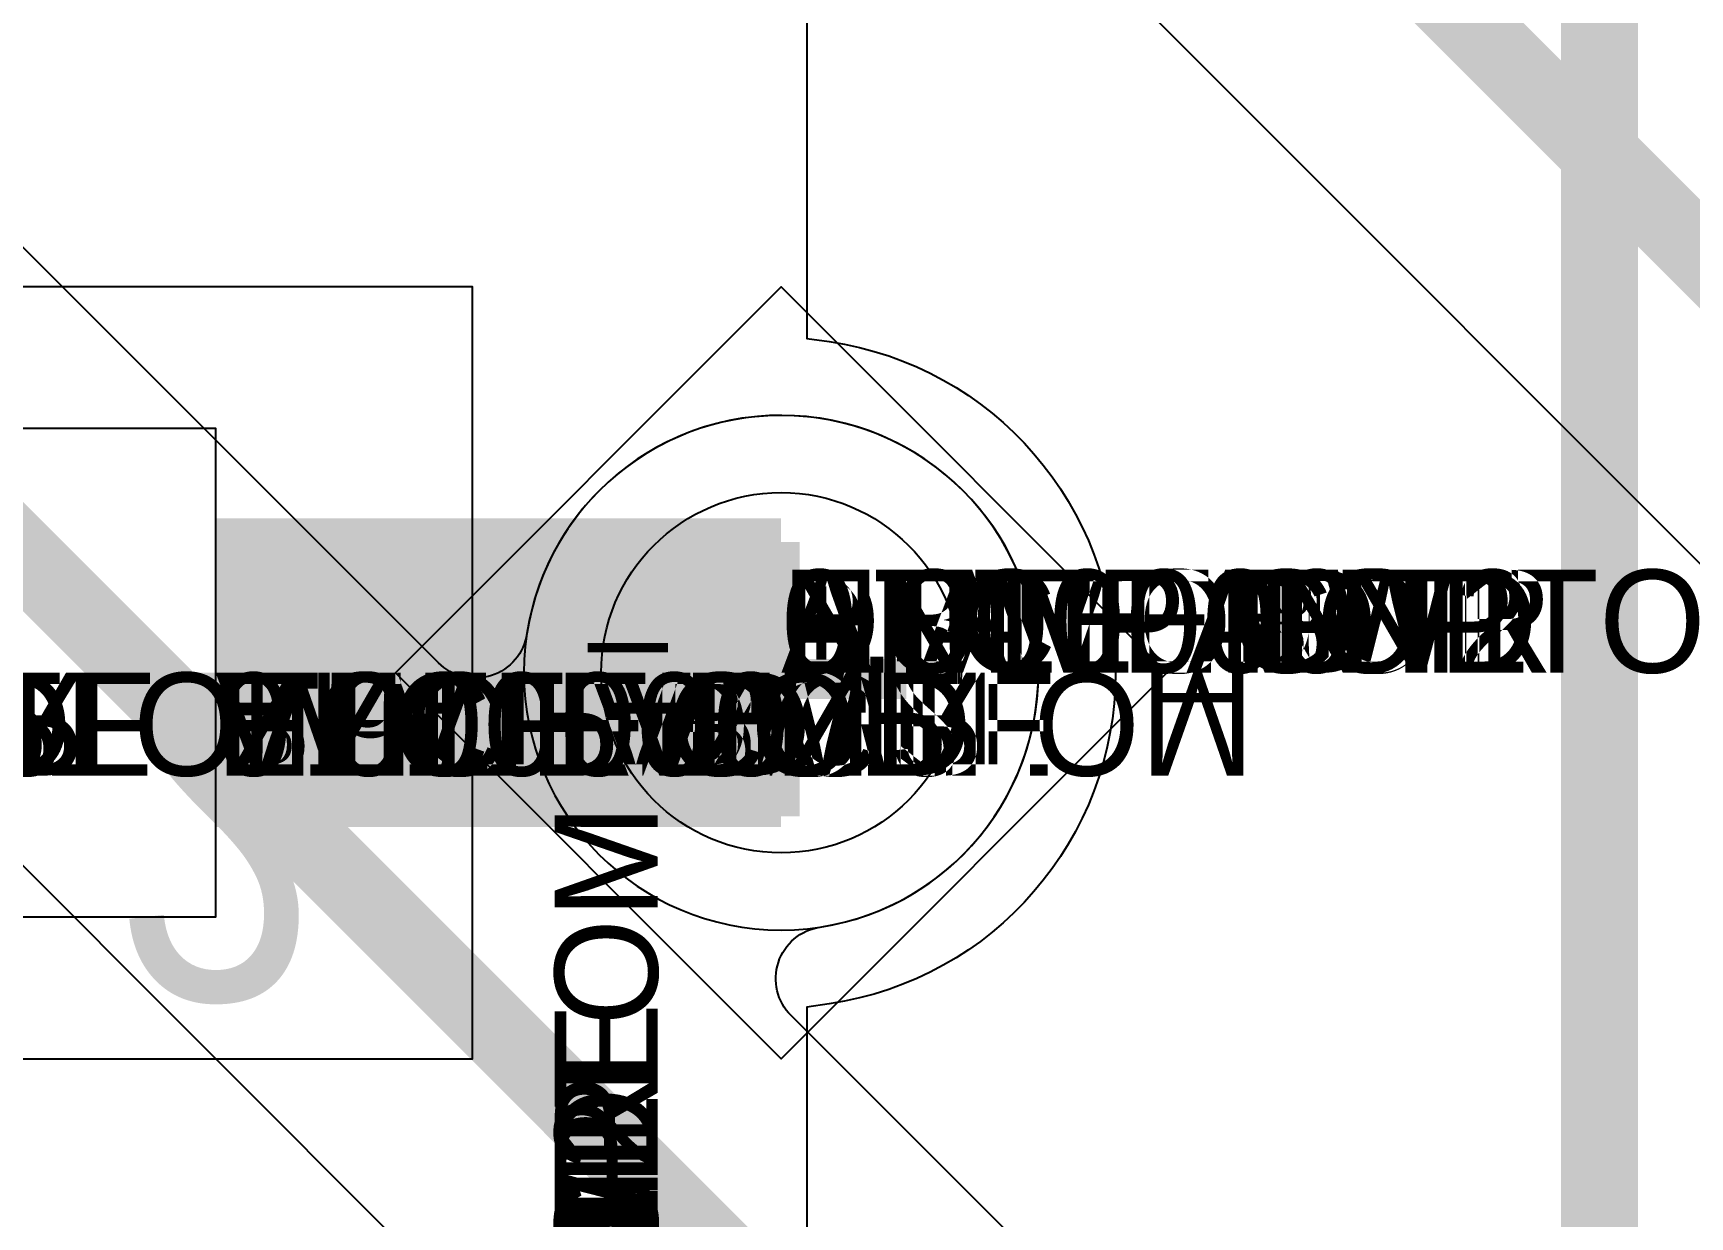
# Model space of a CAD drawing. Extents: x 0 to 323, y 0 to 320.
# Drawn here: x 90.796 to 94.017, y 12.593 to 14.893 of the extents above; entities that cross this region are included whole.
import ezdxf
from ezdxf.enums import TextEntityAlignment as Align

# ---------------------------------------------------------------- set-up
doc = ezdxf.new("R2010")
doc.units = 0
doc.header["$MEASUREMENT"] = 0
doc.layers.get('0').update_dxf_attribs({"linetype": 'CONTINUOUS'})
for name, color, linetype in [('CDN_FIGURES', 7, 'CONTINUOUS'), ('ETCH_BOTTOM', 7, 'CONTINUOUS'), ('ETCH_GND', 3, 'CONTINUOUS'), ('ETCH_INT1', 4, 'CONTINUOUS'), ('ETCH_INT2', 5, 'CONTINUOUS'), ('ETCH_PWR', 6, 'CONTINUOUS'), ('ETCH_TOP', 2, 'CONTINUOUS'), ('MANUFACTURING_NCLEGEND-1-6', 8, 'CONTINUOUS'), ('PACKAGE_GEOMETRY_ASSEMBLY_TOP', 11, 'CONTINUOUS'), ('PACKAGE_GEOMETRY_PIN_NUMBER', 9, 'CONTINUOUS')]:
    doc.layers.add(name, color=color, linetype=linetype)

# ---------------------------------------------------------------- blocks, each defined once
blk = doc.blocks.new('PAD_INFO')
for tag in ['SHAPE_TYPE', 'PAD_HEIGHT', 'PAD_LAYER', 'PAD_TYPE', 'PAD_WIDTH']:
    blk.add_attdef(tag, (0, 0), '', height=0.2)
at = {"flags": 2}
blk.add_attdef('CDN_TYPE', (0, 0), '', height=0.2, dxfattribs=at)
blk = doc.blocks.new('DRILL_INFO')
at = {"flags": 2}
blk.add_attdef('CDN_TYPE', (0, 0), '', height=0.2, dxfattribs=at)
for tag in ['FSHAPE', 'FCHAR', 'DRILL_HEIGHT', 'DIAMETER', 'PLATED', 'DRILL_WIDTH']:
    blk.add_attdef(tag, (0, 0), '', height=0.2)
blk = doc.blocks.new('VIA0700X0300')
at = {"layer": 'ETCH_BOTTOM'}
blk.add_circle((0, 0), 0.35, dxfattribs=at)
at = {"layer": 'ETCH_GND'}
blk.add_circle((0, 0), 0.35, dxfattribs=at)
at = {"layer": 'ETCH_INT1'}
blk.add_circle((0, 0), 0.35, dxfattribs=at)
at = {"layer": 'ETCH_INT2'}
blk.add_circle((0, 0), 0.35, dxfattribs=at)
at = {"layer": 'ETCH_PWR'}
blk.add_circle((0, 0), 0.35, dxfattribs=at)
at = {"layer": 'ETCH_TOP'}
blk.add_circle((0, 0), 0.35, dxfattribs=at)
ref = blk.add_blockref('PAD_INFO', (0, 0))
ref.add_attrib('PAD_LAYER', 'ETCH_TOP', (0, 0), dxfattribs={"height": 0.2})
ref.add_attrib('SHAPE_TYPE', 'NULL', (0, 0), dxfattribs={"height": 0.2})
ref.add_attrib('PAD_TYPE', 'ANTIPAD', (0, 0), dxfattribs={"height": 0.2})
ref.add_attrib('PAD_WIDTH', '0.000000', (0, 0), dxfattribs={"height": 0.2})
ref.add_attrib('PAD_HEIGHT', '0.000000', (0, 0), dxfattribs={"height": 0.2})
ref = blk.add_blockref('PAD_INFO', (0, 0))
ref.add_attrib('PAD_LAYER', 'ETCH_GND', (0, 0), dxfattribs={"height": 0.2})
ref.add_attrib('SHAPE_TYPE', 'NULL', (0, 0), dxfattribs={"height": 0.2})
ref.add_attrib('PAD_TYPE', 'ANTIPAD', (0, 0), dxfattribs={"height": 0.2})
ref.add_attrib('PAD_WIDTH', '0.000000', (0, 0), dxfattribs={"height": 0.2})
ref.add_attrib('PAD_HEIGHT', '0.000000', (0, 0), dxfattribs={"height": 0.2})
ref = blk.add_blockref('PAD_INFO', (0, 0))
ref.add_attrib('PAD_LAYER', 'ETCH_INT1', (0, 0), dxfattribs={"height": 0.2})
ref.add_attrib('SHAPE_TYPE', 'NULL', (0, 0), dxfattribs={"height": 0.2})
ref.add_attrib('PAD_TYPE', 'ANTIPAD', (0, 0), dxfattribs={"height": 0.2})
ref.add_attrib('PAD_WIDTH', '0.000000', (0, 0), dxfattribs={"height": 0.2})
ref.add_attrib('PAD_HEIGHT', '0.000000', (0, 0), dxfattribs={"height": 0.2})
ref = blk.add_blockref('PAD_INFO', (0, 0))
ref.add_attrib('PAD_LAYER', 'ETCH_INT2', (0, 0), dxfattribs={"height": 0.2})
ref.add_attrib('SHAPE_TYPE', 'NULL', (0, 0), dxfattribs={"height": 0.2})
ref.add_attrib('PAD_TYPE', 'ANTIPAD', (0, 0), dxfattribs={"height": 0.2})
ref.add_attrib('PAD_WIDTH', '0.000000', (0, 0), dxfattribs={"height": 0.2})
ref.add_attrib('PAD_HEIGHT', '0.000000', (0, 0), dxfattribs={"height": 0.2})
ref = blk.add_blockref('PAD_INFO', (0, 0))
ref.add_attrib('PAD_LAYER', 'ETCH_PWR', (0, 0), dxfattribs={"height": 0.2})
ref.add_attrib('SHAPE_TYPE', 'NULL', (0, 0), dxfattribs={"height": 0.2})
ref.add_attrib('PAD_TYPE', 'ANTIPAD', (0, 0), dxfattribs={"height": 0.2})
ref.add_attrib('PAD_WIDTH', '0.000000', (0, 0), dxfattribs={"height": 0.2})
ref.add_attrib('PAD_HEIGHT', '0.000000', (0, 0), dxfattribs={"height": 0.2})
ref = blk.add_blockref('PAD_INFO', (0, 0))
ref.add_attrib('PAD_LAYER', 'ETCH_BOTTOM', (0, 0), dxfattribs={"height": 0.2})
ref.add_attrib('SHAPE_TYPE', 'NULL', (0, 0), dxfattribs={"height": 0.2})
ref.add_attrib('PAD_TYPE', 'ANTIPAD', (0, 0), dxfattribs={"height": 0.2})
ref.add_attrib('PAD_WIDTH', '0.000000', (0, 0), dxfattribs={"height": 0.2})
ref.add_attrib('PAD_HEIGHT', '0.000000', (0, 0), dxfattribs={"height": 0.2})
ref = blk.add_blockref('PAD_INFO', (0, 0))
ref.add_attrib('PAD_LAYER', 'ETCH_TOP', (0, 0), dxfattribs={"height": 0.2})
ref.add_attrib('SHAPE_TYPE', 'NULL', (0, 0), dxfattribs={"height": 0.2})
ref.add_attrib('PAD_TYPE', 'THERMAL', (0, 0), dxfattribs={"height": 0.2})
ref.add_attrib('PAD_WIDTH', '0.000000', (0, 0), dxfattribs={"height": 0.2})
ref.add_attrib('PAD_HEIGHT', '0.000000', (0, 0), dxfattribs={"height": 0.2})
ref = blk.add_blockref('PAD_INFO', (0, 0))
ref.add_attrib('PAD_LAYER', 'ETCH_GND', (0, 0), dxfattribs={"height": 0.2})
ref.add_attrib('SHAPE_TYPE', 'NULL', (0, 0), dxfattribs={"height": 0.2})
ref.add_attrib('PAD_TYPE', 'THERMAL', (0, 0), dxfattribs={"height": 0.2})
ref.add_attrib('PAD_WIDTH', '0.000000', (0, 0), dxfattribs={"height": 0.2})
ref.add_attrib('PAD_HEIGHT', '0.000000', (0, 0), dxfattribs={"height": 0.2})
ref = blk.add_blockref('PAD_INFO', (0, 0))
ref.add_attrib('PAD_LAYER', 'ETCH_INT1', (0, 0), dxfattribs={"height": 0.2})
ref.add_attrib('SHAPE_TYPE', 'NULL', (0, 0), dxfattribs={"height": 0.2})
ref.add_attrib('PAD_TYPE', 'THERMAL', (0, 0), dxfattribs={"height": 0.2})
ref.add_attrib('PAD_WIDTH', '0.000000', (0, 0), dxfattribs={"height": 0.2})
ref.add_attrib('PAD_HEIGHT', '0.000000', (0, 0), dxfattribs={"height": 0.2})
ref = blk.add_blockref('PAD_INFO', (0, 0))
ref.add_attrib('PAD_LAYER', 'ETCH_INT2', (0, 0), dxfattribs={"height": 0.2})
ref.add_attrib('SHAPE_TYPE', 'NULL', (0, 0), dxfattribs={"height": 0.2})
ref.add_attrib('PAD_TYPE', 'THERMAL', (0, 0), dxfattribs={"height": 0.2})
ref.add_attrib('PAD_WIDTH', '0.000000', (0, 0), dxfattribs={"height": 0.2})
ref.add_attrib('PAD_HEIGHT', '0.000000', (0, 0), dxfattribs={"height": 0.2})
ref = blk.add_blockref('PAD_INFO', (0, 0))
ref.add_attrib('PAD_LAYER', 'ETCH_PWR', (0, 0), dxfattribs={"height": 0.2})
ref.add_attrib('SHAPE_TYPE', 'NULL', (0, 0), dxfattribs={"height": 0.2})
ref.add_attrib('PAD_TYPE', 'THERMAL', (0, 0), dxfattribs={"height": 0.2})
ref.add_attrib('PAD_WIDTH', '0.000000', (0, 0), dxfattribs={"height": 0.2})
ref.add_attrib('PAD_HEIGHT', '0.000000', (0, 0), dxfattribs={"height": 0.2})
ref = blk.add_blockref('PAD_INFO', (0, 0))
ref.add_attrib('PAD_LAYER', 'ETCH_BOTTOM', (0, 0), dxfattribs={"height": 0.2})
ref.add_attrib('SHAPE_TYPE', 'NULL', (0, 0), dxfattribs={"height": 0.2})
ref.add_attrib('PAD_TYPE', 'THERMAL', (0, 0), dxfattribs={"height": 0.2})
ref.add_attrib('PAD_WIDTH', '0.000000', (0, 0), dxfattribs={"height": 0.2})
ref.add_attrib('PAD_HEIGHT', '0.000000', (0, 0), dxfattribs={"height": 0.2})
ref = blk.add_blockref('PAD_INFO', (0, 0))
ref.add_attrib('PAD_LAYER', 'ETCH_TOP', (0, 0), dxfattribs={"height": 0.2})
ref.add_attrib('SHAPE_TYPE', 'CIRCLE', (0, 0), dxfattribs={"height": 0.2})
ref.add_attrib('PAD_TYPE', 'REGULAR', (0, 0), dxfattribs={"height": 0.2})
ref.add_attrib('PAD_WIDTH', '0.700000', (0, 0), dxfattribs={"height": 0.2})
ref.add_attrib('PAD_HEIGHT', '0.700000', (0, 0), dxfattribs={"height": 0.2})
ref = blk.add_blockref('PAD_INFO', (0, 0))
ref.add_attrib('PAD_LAYER', 'ETCH_GND', (0, 0), dxfattribs={"height": 0.2})
ref.add_attrib('SHAPE_TYPE', 'CIRCLE', (0, 0), dxfattribs={"height": 0.2})
ref.add_attrib('PAD_TYPE', 'REGULAR', (0, 0), dxfattribs={"height": 0.2})
ref.add_attrib('PAD_WIDTH', '0.700000', (0, 0), dxfattribs={"height": 0.2})
ref.add_attrib('PAD_HEIGHT', '0.700000', (0, 0), dxfattribs={"height": 0.2})
ref = blk.add_blockref('PAD_INFO', (0, 0))
ref.add_attrib('PAD_LAYER', 'ETCH_INT1', (0, 0), dxfattribs={"height": 0.2})
ref.add_attrib('SHAPE_TYPE', 'CIRCLE', (0, 0), dxfattribs={"height": 0.2})
ref.add_attrib('PAD_TYPE', 'REGULAR', (0, 0), dxfattribs={"height": 0.2})
ref.add_attrib('PAD_WIDTH', '0.700000', (0, 0), dxfattribs={"height": 0.2})
ref.add_attrib('PAD_HEIGHT', '0.700000', (0, 0), dxfattribs={"height": 0.2})
ref = blk.add_blockref('PAD_INFO', (0, 0))
ref.add_attrib('PAD_LAYER', 'ETCH_INT2', (0, 0), dxfattribs={"height": 0.2})
ref.add_attrib('SHAPE_TYPE', 'CIRCLE', (0, 0), dxfattribs={"height": 0.2})
ref.add_attrib('PAD_TYPE', 'REGULAR', (0, 0), dxfattribs={"height": 0.2})
ref.add_attrib('PAD_WIDTH', '0.700000', (0, 0), dxfattribs={"height": 0.2})
ref.add_attrib('PAD_HEIGHT', '0.700000', (0, 0), dxfattribs={"height": 0.2})
ref = blk.add_blockref('PAD_INFO', (0, 0))
ref.add_attrib('PAD_LAYER', 'ETCH_PWR', (0, 0), dxfattribs={"height": 0.2})
ref.add_attrib('SHAPE_TYPE', 'CIRCLE', (0, 0), dxfattribs={"height": 0.2})
ref.add_attrib('PAD_TYPE', 'REGULAR', (0, 0), dxfattribs={"height": 0.2})
ref.add_attrib('PAD_WIDTH', '0.700000', (0, 0), dxfattribs={"height": 0.2})
ref.add_attrib('PAD_HEIGHT', '0.700000', (0, 0), dxfattribs={"height": 0.2})
ref = blk.add_blockref('PAD_INFO', (0, 0))
ref.add_attrib('PAD_LAYER', 'ETCH_BOTTOM', (0, 0), dxfattribs={"height": 0.2})
ref.add_attrib('SHAPE_TYPE', 'CIRCLE', (0, 0), dxfattribs={"height": 0.2})
ref.add_attrib('PAD_TYPE', 'REGULAR', (0, 0), dxfattribs={"height": 0.2})
ref.add_attrib('PAD_WIDTH', '0.700000', (0, 0), dxfattribs={"height": 0.2})
ref.add_attrib('PAD_HEIGHT', '0.700000', (0, 0), dxfattribs={"height": 0.2})
ref = blk.add_blockref('DRILL_INFO', (0, 0))
ref.add_attrib('DIAMETER', '0.300000', (0, 0), dxfattribs={"height": 0.2})
ref.add_attrib('PLATED', 'PLATED', (0, 0), dxfattribs={"height": 0.2})
ref.add_attrib('FSHAPE', 'DIAMOND', (0, 0), dxfattribs={"height": 0.2})
ref.add_attrib('FCHAR', '+', (0, 0), dxfattribs={"height": 0.2})
ref.add_attrib('DRILL_WIDTH', '1.500000', (0, 0), dxfattribs={"height": 0.2})
ref.add_attrib('DRILL_HEIGHT', '1.500000', (0, 0), dxfattribs={"height": 0.2})
for tag in ['CDN_TYPE', 'PIN']:
    blk.add_attdef(tag, (0, 0), '', height=0.2)
at = {"flags": 2}
for tag in ['PSTKNAME', 'BBV']:
    blk.add_attdef(tag, (0, 0), '', height=0.2, dxfattribs=at)
blk = doc.blocks.new('FIGURE_DIAMOND')
at = {"layer": 'CDN_FIGURES'}
blk.add_lwpolyline([(-0.5, 0), (0, 0.5), (0.5, 0), (0, -0.5)], close=True, dxfattribs=at)
blk = doc.blocks.new('RC1300X1600TS')
at = {"layer": 'ETCH_TOP'}
blk.add_lwpolyline([(-0.65, -0.8), (-0.65, 0.8), (0.65, 0.8), (0.65, -0.8)], close=True, dxfattribs=at)
ref = blk.add_blockref('PAD_INFO', (0, 0))
ref.add_attrib('PAD_LAYER', 'ETCH_TOP', (0, 0), dxfattribs={"height": 0.2})
ref.add_attrib('SHAPE_TYPE', 'NULL', (0, 0), dxfattribs={"height": 0.2})
ref.add_attrib('PAD_TYPE', 'ANTIPAD', (0, 0), dxfattribs={"height": 0.2})
ref.add_attrib('PAD_WIDTH', '0.000000', (0, 0), dxfattribs={"height": 0.2})
ref.add_attrib('PAD_HEIGHT', '0.000000', (0, 0), dxfattribs={"height": 0.2})
ref = blk.add_blockref('PAD_INFO', (0, 0))
ref.add_attrib('PAD_LAYER', 'ETCH_GND', (0, 0), dxfattribs={"height": 0.2})
ref.add_attrib('SHAPE_TYPE', 'NULL', (0, 0), dxfattribs={"height": 0.2})
ref.add_attrib('PAD_TYPE', 'ANTIPAD', (0, 0), dxfattribs={"height": 0.2})
ref.add_attrib('PAD_WIDTH', '0.000000', (0, 0), dxfattribs={"height": 0.2})
ref.add_attrib('PAD_HEIGHT', '0.000000', (0, 0), dxfattribs={"height": 0.2})
ref = blk.add_blockref('PAD_INFO', (0, 0))
ref.add_attrib('PAD_LAYER', 'ETCH_INT1', (0, 0), dxfattribs={"height": 0.2})
ref.add_attrib('SHAPE_TYPE', 'NULL', (0, 0), dxfattribs={"height": 0.2})
ref.add_attrib('PAD_TYPE', 'ANTIPAD', (0, 0), dxfattribs={"height": 0.2})
ref.add_attrib('PAD_WIDTH', '0.000000', (0, 0), dxfattribs={"height": 0.2})
ref.add_attrib('PAD_HEIGHT', '0.000000', (0, 0), dxfattribs={"height": 0.2})
ref = blk.add_blockref('PAD_INFO', (0, 0))
ref.add_attrib('PAD_LAYER', 'ETCH_INT2', (0, 0), dxfattribs={"height": 0.2})
ref.add_attrib('SHAPE_TYPE', 'NULL', (0, 0), dxfattribs={"height": 0.2})
ref.add_attrib('PAD_TYPE', 'ANTIPAD', (0, 0), dxfattribs={"height": 0.2})
ref.add_attrib('PAD_WIDTH', '0.000000', (0, 0), dxfattribs={"height": 0.2})
ref.add_attrib('PAD_HEIGHT', '0.000000', (0, 0), dxfattribs={"height": 0.2})
ref = blk.add_blockref('PAD_INFO', (0, 0))
ref.add_attrib('PAD_LAYER', 'ETCH_PWR', (0, 0), dxfattribs={"height": 0.2})
ref.add_attrib('SHAPE_TYPE', 'NULL', (0, 0), dxfattribs={"height": 0.2})
ref.add_attrib('PAD_TYPE', 'ANTIPAD', (0, 0), dxfattribs={"height": 0.2})
ref.add_attrib('PAD_WIDTH', '0.000000', (0, 0), dxfattribs={"height": 0.2})
ref.add_attrib('PAD_HEIGHT', '0.000000', (0, 0), dxfattribs={"height": 0.2})
ref = blk.add_blockref('PAD_INFO', (0, 0))
ref.add_attrib('PAD_LAYER', 'ETCH_BOTTOM', (0, 0), dxfattribs={"height": 0.2})
ref.add_attrib('SHAPE_TYPE', 'NULL', (0, 0), dxfattribs={"height": 0.2})
ref.add_attrib('PAD_TYPE', 'ANTIPAD', (0, 0), dxfattribs={"height": 0.2})
ref.add_attrib('PAD_WIDTH', '0.000000', (0, 0), dxfattribs={"height": 0.2})
ref.add_attrib('PAD_HEIGHT', '0.000000', (0, 0), dxfattribs={"height": 0.2})
ref = blk.add_blockref('PAD_INFO', (0, 0))
ref.add_attrib('PAD_LAYER', 'ETCH_TOP', (0, 0), dxfattribs={"height": 0.2})
ref.add_attrib('SHAPE_TYPE', 'NULL', (0, 0), dxfattribs={"height": 0.2})
ref.add_attrib('PAD_TYPE', 'THERMAL', (0, 0), dxfattribs={"height": 0.2})
ref.add_attrib('PAD_WIDTH', '0.000000', (0, 0), dxfattribs={"height": 0.2})
ref.add_attrib('PAD_HEIGHT', '0.000000', (0, 0), dxfattribs={"height": 0.2})
ref = blk.add_blockref('PAD_INFO', (0, 0))
ref.add_attrib('PAD_LAYER', 'ETCH_GND', (0, 0), dxfattribs={"height": 0.2})
ref.add_attrib('SHAPE_TYPE', 'NULL', (0, 0), dxfattribs={"height": 0.2})
ref.add_attrib('PAD_TYPE', 'THERMAL', (0, 0), dxfattribs={"height": 0.2})
ref.add_attrib('PAD_WIDTH', '0.000000', (0, 0), dxfattribs={"height": 0.2})
ref.add_attrib('PAD_HEIGHT', '0.000000', (0, 0), dxfattribs={"height": 0.2})
ref = blk.add_blockref('PAD_INFO', (0, 0))
ref.add_attrib('PAD_LAYER', 'ETCH_INT1', (0, 0), dxfattribs={"height": 0.2})
ref.add_attrib('SHAPE_TYPE', 'NULL', (0, 0), dxfattribs={"height": 0.2})
ref.add_attrib('PAD_TYPE', 'THERMAL', (0, 0), dxfattribs={"height": 0.2})
ref.add_attrib('PAD_WIDTH', '0.000000', (0, 0), dxfattribs={"height": 0.2})
ref.add_attrib('PAD_HEIGHT', '0.000000', (0, 0), dxfattribs={"height": 0.2})
ref = blk.add_blockref('PAD_INFO', (0, 0))
ref.add_attrib('PAD_LAYER', 'ETCH_INT2', (0, 0), dxfattribs={"height": 0.2})
ref.add_attrib('SHAPE_TYPE', 'NULL', (0, 0), dxfattribs={"height": 0.2})
ref.add_attrib('PAD_TYPE', 'THERMAL', (0, 0), dxfattribs={"height": 0.2})
ref.add_attrib('PAD_WIDTH', '0.000000', (0, 0), dxfattribs={"height": 0.2})
ref.add_attrib('PAD_HEIGHT', '0.000000', (0, 0), dxfattribs={"height": 0.2})
ref = blk.add_blockref('PAD_INFO', (0, 0))
ref.add_attrib('PAD_LAYER', 'ETCH_PWR', (0, 0), dxfattribs={"height": 0.2})
ref.add_attrib('SHAPE_TYPE', 'NULL', (0, 0), dxfattribs={"height": 0.2})
ref.add_attrib('PAD_TYPE', 'THERMAL', (0, 0), dxfattribs={"height": 0.2})
ref.add_attrib('PAD_WIDTH', '0.000000', (0, 0), dxfattribs={"height": 0.2})
ref.add_attrib('PAD_HEIGHT', '0.000000', (0, 0), dxfattribs={"height": 0.2})
ref = blk.add_blockref('PAD_INFO', (0, 0))
ref.add_attrib('PAD_LAYER', 'ETCH_BOTTOM', (0, 0), dxfattribs={"height": 0.2})
ref.add_attrib('SHAPE_TYPE', 'NULL', (0, 0), dxfattribs={"height": 0.2})
ref.add_attrib('PAD_TYPE', 'THERMAL', (0, 0), dxfattribs={"height": 0.2})
ref.add_attrib('PAD_WIDTH', '0.000000', (0, 0), dxfattribs={"height": 0.2})
ref.add_attrib('PAD_HEIGHT', '0.000000', (0, 0), dxfattribs={"height": 0.2})
ref = blk.add_blockref('PAD_INFO', (0, 0))
ref.add_attrib('PAD_LAYER', 'ETCH_GND', (0, 0), dxfattribs={"height": 0.2})
ref.add_attrib('SHAPE_TYPE', 'NULL', (0, 0), dxfattribs={"height": 0.2})
ref.add_attrib('PAD_TYPE', 'REGULAR', (0, 0), dxfattribs={"height": 0.2})
ref.add_attrib('PAD_WIDTH', '0.000000', (0, 0), dxfattribs={"height": 0.2})
ref.add_attrib('PAD_HEIGHT', '0.000000', (0, 0), dxfattribs={"height": 0.2})
ref = blk.add_blockref('PAD_INFO', (0, 0))
ref.add_attrib('PAD_LAYER', 'ETCH_INT1', (0, 0), dxfattribs={"height": 0.2})
ref.add_attrib('SHAPE_TYPE', 'NULL', (0, 0), dxfattribs={"height": 0.2})
ref.add_attrib('PAD_TYPE', 'REGULAR', (0, 0), dxfattribs={"height": 0.2})
ref.add_attrib('PAD_WIDTH', '0.000000', (0, 0), dxfattribs={"height": 0.2})
ref.add_attrib('PAD_HEIGHT', '0.000000', (0, 0), dxfattribs={"height": 0.2})
ref = blk.add_blockref('PAD_INFO', (0, 0))
ref.add_attrib('PAD_LAYER', 'ETCH_INT2', (0, 0), dxfattribs={"height": 0.2})
ref.add_attrib('SHAPE_TYPE', 'NULL', (0, 0), dxfattribs={"height": 0.2})
ref.add_attrib('PAD_TYPE', 'REGULAR', (0, 0), dxfattribs={"height": 0.2})
ref.add_attrib('PAD_WIDTH', '0.000000', (0, 0), dxfattribs={"height": 0.2})
ref.add_attrib('PAD_HEIGHT', '0.000000', (0, 0), dxfattribs={"height": 0.2})
ref = blk.add_blockref('PAD_INFO', (0, 0))
ref.add_attrib('PAD_LAYER', 'ETCH_PWR', (0, 0), dxfattribs={"height": 0.2})
ref.add_attrib('SHAPE_TYPE', 'NULL', (0, 0), dxfattribs={"height": 0.2})
ref.add_attrib('PAD_TYPE', 'REGULAR', (0, 0), dxfattribs={"height": 0.2})
ref.add_attrib('PAD_WIDTH', '0.000000', (0, 0), dxfattribs={"height": 0.2})
ref.add_attrib('PAD_HEIGHT', '0.000000', (0, 0), dxfattribs={"height": 0.2})
ref = blk.add_blockref('PAD_INFO', (0, 0))
ref.add_attrib('PAD_LAYER', 'ETCH_BOTTOM', (0, 0), dxfattribs={"height": 0.2})
ref.add_attrib('SHAPE_TYPE', 'NULL', (0, 0), dxfattribs={"height": 0.2})
ref.add_attrib('PAD_TYPE', 'REGULAR', (0, 0), dxfattribs={"height": 0.2})
ref.add_attrib('PAD_WIDTH', '0.000000', (0, 0), dxfattribs={"height": 0.2})
ref.add_attrib('PAD_HEIGHT', '0.000000', (0, 0), dxfattribs={"height": 0.2})
ref = blk.add_blockref('DRILL_INFO', (0, 0))
ref.add_attrib('DIAMETER', '0.000000', (0, 0), dxfattribs={"height": 0.2})
ref.add_attrib('PLATED', 'PLATED', (0, 0), dxfattribs={"height": 0.2})
ref.add_attrib('FSHAPE', 'NULL', (0, 0), dxfattribs={"height": 0.2})
ref.add_attrib('DRILL_WIDTH', '0.000000', (0, 0), dxfattribs={"height": 0.2})
ref.add_attrib('DRILL_HEIGHT', '0.000000', (0, 0), dxfattribs={"height": 0.2})
ref = blk.add_blockref('PAD_INFO', (0, 0))
ref.add_attrib('PAD_LAYER', 'ETCH_TOP', (0, 0), dxfattribs={"height": 0.2})
ref.add_attrib('SHAPE_TYPE', 'RECTANGLE', (0, 0), dxfattribs={"height": 0.2})
ref.add_attrib('PAD_TYPE', 'REGULAR', (0, 0), dxfattribs={"height": 0.2})
ref.add_attrib('PAD_WIDTH', '1.300000', (0, 0), dxfattribs={"height": 0.2})
ref.add_attrib('PAD_HEIGHT', '1.600000', (0, 0), dxfattribs={"height": 0.2})
for tag in ['CDN_TYPE', 'PIN']:
    blk.add_attdef(tag, (0, 0), '', height=0.2)
at = {"flags": 2}
for tag in ['PSTKNAME', 'BBV']:
    blk.add_attdef(tag, (0, 0), '', height=0.2, dxfattribs=at)
blk = doc.blocks.new('F330')
at = {"layer": 'ETCH_TOP'}
ref = blk.add_blockref('RC1300X1600TS', (0.85, 0), dxfattribs=at)
ref.add_attrib('CDN_TYPE', 'PIN', (0, 0), dxfattribs={"height": 0.2})
ref.add_attrib('PIN', '2', (0, 0), dxfattribs={"height": 0.2})
at = {"flags": 2}
for tag in ['SYMBOL_TYPE', 'CDN_TYPE', 'REFDES']:
    blk.add_attdef(tag, (0, 0), '', height=0.2, dxfattribs=at)
blk = doc.blocks.new('RC1000X1500TS')
at = {"layer": 'ETCH_TOP'}
blk.add_lwpolyline([(-0.5, -0.75), (-0.5, 0.75), (0.5, 0.75), (0.5, -0.75)], close=True, dxfattribs=at)
ref = blk.add_blockref('PAD_INFO', (0, 0))
ref.add_attrib('PAD_LAYER', 'ETCH_TOP', (0, 0), dxfattribs={"height": 0.2})
ref.add_attrib('SHAPE_TYPE', 'NULL', (0, 0), dxfattribs={"height": 0.2})
ref.add_attrib('PAD_TYPE', 'ANTIPAD', (0, 0), dxfattribs={"height": 0.2})
ref.add_attrib('PAD_WIDTH', '0.000000', (0, 0), dxfattribs={"height": 0.2})
ref.add_attrib('PAD_HEIGHT', '0.000000', (0, 0), dxfattribs={"height": 0.2})
ref = blk.add_blockref('PAD_INFO', (0, 0))
ref.add_attrib('PAD_LAYER', 'ETCH_GND', (0, 0), dxfattribs={"height": 0.2})
ref.add_attrib('SHAPE_TYPE', 'NULL', (0, 0), dxfattribs={"height": 0.2})
ref.add_attrib('PAD_TYPE', 'ANTIPAD', (0, 0), dxfattribs={"height": 0.2})
ref.add_attrib('PAD_WIDTH', '0.000000', (0, 0), dxfattribs={"height": 0.2})
ref.add_attrib('PAD_HEIGHT', '0.000000', (0, 0), dxfattribs={"height": 0.2})
ref = blk.add_blockref('PAD_INFO', (0, 0))
ref.add_attrib('PAD_LAYER', 'ETCH_INT1', (0, 0), dxfattribs={"height": 0.2})
ref.add_attrib('SHAPE_TYPE', 'NULL', (0, 0), dxfattribs={"height": 0.2})
ref.add_attrib('PAD_TYPE', 'ANTIPAD', (0, 0), dxfattribs={"height": 0.2})
ref.add_attrib('PAD_WIDTH', '0.000000', (0, 0), dxfattribs={"height": 0.2})
ref.add_attrib('PAD_HEIGHT', '0.000000', (0, 0), dxfattribs={"height": 0.2})
ref = blk.add_blockref('PAD_INFO', (0, 0))
ref.add_attrib('PAD_LAYER', 'ETCH_INT2', (0, 0), dxfattribs={"height": 0.2})
ref.add_attrib('SHAPE_TYPE', 'NULL', (0, 0), dxfattribs={"height": 0.2})
ref.add_attrib('PAD_TYPE', 'ANTIPAD', (0, 0), dxfattribs={"height": 0.2})
ref.add_attrib('PAD_WIDTH', '0.000000', (0, 0), dxfattribs={"height": 0.2})
ref.add_attrib('PAD_HEIGHT', '0.000000', (0, 0), dxfattribs={"height": 0.2})
ref = blk.add_blockref('PAD_INFO', (0, 0))
ref.add_attrib('PAD_LAYER', 'ETCH_PWR', (0, 0), dxfattribs={"height": 0.2})
ref.add_attrib('SHAPE_TYPE', 'NULL', (0, 0), dxfattribs={"height": 0.2})
ref.add_attrib('PAD_TYPE', 'ANTIPAD', (0, 0), dxfattribs={"height": 0.2})
ref.add_attrib('PAD_WIDTH', '0.000000', (0, 0), dxfattribs={"height": 0.2})
ref.add_attrib('PAD_HEIGHT', '0.000000', (0, 0), dxfattribs={"height": 0.2})
ref = blk.add_blockref('PAD_INFO', (0, 0))
ref.add_attrib('PAD_LAYER', 'ETCH_BOTTOM', (0, 0), dxfattribs={"height": 0.2})
ref.add_attrib('SHAPE_TYPE', 'NULL', (0, 0), dxfattribs={"height": 0.2})
ref.add_attrib('PAD_TYPE', 'ANTIPAD', (0, 0), dxfattribs={"height": 0.2})
ref.add_attrib('PAD_WIDTH', '0.000000', (0, 0), dxfattribs={"height": 0.2})
ref.add_attrib('PAD_HEIGHT', '0.000000', (0, 0), dxfattribs={"height": 0.2})
ref = blk.add_blockref('PAD_INFO', (0, 0))
ref.add_attrib('PAD_LAYER', 'ETCH_TOP', (0, 0), dxfattribs={"height": 0.2})
ref.add_attrib('SHAPE_TYPE', 'NULL', (0, 0), dxfattribs={"height": 0.2})
ref.add_attrib('PAD_TYPE', 'THERMAL', (0, 0), dxfattribs={"height": 0.2})
ref.add_attrib('PAD_WIDTH', '0.000000', (0, 0), dxfattribs={"height": 0.2})
ref.add_attrib('PAD_HEIGHT', '0.000000', (0, 0), dxfattribs={"height": 0.2})
ref = blk.add_blockref('PAD_INFO', (0, 0))
ref.add_attrib('PAD_LAYER', 'ETCH_GND', (0, 0), dxfattribs={"height": 0.2})
ref.add_attrib('SHAPE_TYPE', 'NULL', (0, 0), dxfattribs={"height": 0.2})
ref.add_attrib('PAD_TYPE', 'THERMAL', (0, 0), dxfattribs={"height": 0.2})
ref.add_attrib('PAD_WIDTH', '0.000000', (0, 0), dxfattribs={"height": 0.2})
ref.add_attrib('PAD_HEIGHT', '0.000000', (0, 0), dxfattribs={"height": 0.2})
ref = blk.add_blockref('PAD_INFO', (0, 0))
ref.add_attrib('PAD_LAYER', 'ETCH_INT1', (0, 0), dxfattribs={"height": 0.2})
ref.add_attrib('SHAPE_TYPE', 'NULL', (0, 0), dxfattribs={"height": 0.2})
ref.add_attrib('PAD_TYPE', 'THERMAL', (0, 0), dxfattribs={"height": 0.2})
ref.add_attrib('PAD_WIDTH', '0.000000', (0, 0), dxfattribs={"height": 0.2})
ref.add_attrib('PAD_HEIGHT', '0.000000', (0, 0), dxfattribs={"height": 0.2})
ref = blk.add_blockref('PAD_INFO', (0, 0))
ref.add_attrib('PAD_LAYER', 'ETCH_INT2', (0, 0), dxfattribs={"height": 0.2})
ref.add_attrib('SHAPE_TYPE', 'NULL', (0, 0), dxfattribs={"height": 0.2})
ref.add_attrib('PAD_TYPE', 'THERMAL', (0, 0), dxfattribs={"height": 0.2})
ref.add_attrib('PAD_WIDTH', '0.000000', (0, 0), dxfattribs={"height": 0.2})
ref.add_attrib('PAD_HEIGHT', '0.000000', (0, 0), dxfattribs={"height": 0.2})
ref = blk.add_blockref('PAD_INFO', (0, 0))
ref.add_attrib('PAD_LAYER', 'ETCH_PWR', (0, 0), dxfattribs={"height": 0.2})
ref.add_attrib('SHAPE_TYPE', 'NULL', (0, 0), dxfattribs={"height": 0.2})
ref.add_attrib('PAD_TYPE', 'THERMAL', (0, 0), dxfattribs={"height": 0.2})
ref.add_attrib('PAD_WIDTH', '0.000000', (0, 0), dxfattribs={"height": 0.2})
ref.add_attrib('PAD_HEIGHT', '0.000000', (0, 0), dxfattribs={"height": 0.2})
ref = blk.add_blockref('PAD_INFO', (0, 0))
ref.add_attrib('PAD_LAYER', 'ETCH_BOTTOM', (0, 0), dxfattribs={"height": 0.2})
ref.add_attrib('SHAPE_TYPE', 'NULL', (0, 0), dxfattribs={"height": 0.2})
ref.add_attrib('PAD_TYPE', 'THERMAL', (0, 0), dxfattribs={"height": 0.2})
ref.add_attrib('PAD_WIDTH', '0.000000', (0, 0), dxfattribs={"height": 0.2})
ref.add_attrib('PAD_HEIGHT', '0.000000', (0, 0), dxfattribs={"height": 0.2})
ref = blk.add_blockref('PAD_INFO', (0, 0))
ref.add_attrib('PAD_LAYER', 'ETCH_GND', (0, 0), dxfattribs={"height": 0.2})
ref.add_attrib('SHAPE_TYPE', 'NULL', (0, 0), dxfattribs={"height": 0.2})
ref.add_attrib('PAD_TYPE', 'REGULAR', (0, 0), dxfattribs={"height": 0.2})
ref.add_attrib('PAD_WIDTH', '0.000000', (0, 0), dxfattribs={"height": 0.2})
ref.add_attrib('PAD_HEIGHT', '0.000000', (0, 0), dxfattribs={"height": 0.2})
ref = blk.add_blockref('PAD_INFO', (0, 0))
ref.add_attrib('PAD_LAYER', 'ETCH_INT1', (0, 0), dxfattribs={"height": 0.2})
ref.add_attrib('SHAPE_TYPE', 'NULL', (0, 0), dxfattribs={"height": 0.2})
ref.add_attrib('PAD_TYPE', 'REGULAR', (0, 0), dxfattribs={"height": 0.2})
ref.add_attrib('PAD_WIDTH', '0.000000', (0, 0), dxfattribs={"height": 0.2})
ref.add_attrib('PAD_HEIGHT', '0.000000', (0, 0), dxfattribs={"height": 0.2})
ref = blk.add_blockref('PAD_INFO', (0, 0))
ref.add_attrib('PAD_LAYER', 'ETCH_INT2', (0, 0), dxfattribs={"height": 0.2})
ref.add_attrib('SHAPE_TYPE', 'NULL', (0, 0), dxfattribs={"height": 0.2})
ref.add_attrib('PAD_TYPE', 'REGULAR', (0, 0), dxfattribs={"height": 0.2})
ref.add_attrib('PAD_WIDTH', '0.000000', (0, 0), dxfattribs={"height": 0.2})
ref.add_attrib('PAD_HEIGHT', '0.000000', (0, 0), dxfattribs={"height": 0.2})
ref = blk.add_blockref('PAD_INFO', (0, 0))
ref.add_attrib('PAD_LAYER', 'ETCH_PWR', (0, 0), dxfattribs={"height": 0.2})
ref.add_attrib('SHAPE_TYPE', 'NULL', (0, 0), dxfattribs={"height": 0.2})
ref.add_attrib('PAD_TYPE', 'REGULAR', (0, 0), dxfattribs={"height": 0.2})
ref.add_attrib('PAD_WIDTH', '0.000000', (0, 0), dxfattribs={"height": 0.2})
ref.add_attrib('PAD_HEIGHT', '0.000000', (0, 0), dxfattribs={"height": 0.2})
ref = blk.add_blockref('PAD_INFO', (0, 0))
ref.add_attrib('PAD_LAYER', 'ETCH_BOTTOM', (0, 0), dxfattribs={"height": 0.2})
ref.add_attrib('SHAPE_TYPE', 'NULL', (0, 0), dxfattribs={"height": 0.2})
ref.add_attrib('PAD_TYPE', 'REGULAR', (0, 0), dxfattribs={"height": 0.2})
ref.add_attrib('PAD_WIDTH', '0.000000', (0, 0), dxfattribs={"height": 0.2})
ref.add_attrib('PAD_HEIGHT', '0.000000', (0, 0), dxfattribs={"height": 0.2})
ref = blk.add_blockref('DRILL_INFO', (0, 0))
ref.add_attrib('DIAMETER', '0.000000', (0, 0), dxfattribs={"height": 0.2})
ref.add_attrib('PLATED', 'PLATED', (0, 0), dxfattribs={"height": 0.2})
ref.add_attrib('FSHAPE', 'NULL', (0, 0), dxfattribs={"height": 0.2})
ref.add_attrib('DRILL_WIDTH', '0.000000', (0, 0), dxfattribs={"height": 0.2})
ref.add_attrib('DRILL_HEIGHT', '0.000000', (0, 0), dxfattribs={"height": 0.2})
ref = blk.add_blockref('PAD_INFO', (0, 0))
ref.add_attrib('PAD_LAYER', 'ETCH_TOP', (0, 0), dxfattribs={"height": 0.2})
ref.add_attrib('SHAPE_TYPE', 'RECTANGLE', (0, 0), dxfattribs={"height": 0.2})
ref.add_attrib('PAD_TYPE', 'REGULAR', (0, 0), dxfattribs={"height": 0.2})
ref.add_attrib('PAD_WIDTH', '1.000000', (0, 0), dxfattribs={"height": 0.2})
ref.add_attrib('PAD_HEIGHT', '1.500000', (0, 0), dxfattribs={"height": 0.2})
for tag in ['CDN_TYPE', 'PIN']:
    blk.add_attdef(tag, (0, 0), '', height=0.2)
at = {"flags": 2}
for tag in ['PSTKNAME', 'BBV']:
    blk.add_attdef(tag, (0, 0), '', height=0.2, dxfattribs=at)
blk = doc.blocks.new('F56')
at = {"layer": 'PACKAGE_GEOMETRY_ASSEMBLY_TOP'}
blk.add_lwpolyline([(0, -0.475), (1.75, -0.475), (1.75, 0.475), (0, 0.475)], close=True, dxfattribs=at)
at = {"layer": 'ETCH_TOP'}
ref = blk.add_blockref('RC1000X1500TS', (0, 0), dxfattribs=at)
ref.add_attrib('CDN_TYPE', 'PIN', (0, 0), dxfattribs={"height": 0.2})
ref.add_attrib('PIN', '1', (0, 0), dxfattribs={"height": 0.2})
blk.add_blockref('RC1000X1500TS', (1.75, 0), dxfattribs=at)
at = {"flags": 2}
for tag in ['SYMBOL_TYPE', 'CDN_TYPE', 'REFDES']:
    blk.add_attdef(tag, (0, 0), '', height=0.2, dxfattribs=at)

msp = doc.modelspace()

# ---------------------------------------------------------------- linework, layer by layer
at = {"layer": 'ETCH_BOTTOM'}
for points, format in [([(85.1351, 25.9649), (85.1351, 20.8661), (86.8501, 19.1511), (86.8501, 17.0783), (86.8581, 17.0658, -0.143255), (86.9251, 16.8367), (86.9251, 13.1501), (88.2499, 13.1501), (88.2499, 15.0501), (92.3001, 15.0501), (92.3001, 14.2996), (92.3435, 14.2933, -0.865163), (92.3435, 13.0067), (92.3001, 13.0004), (92.3001, 12.2499), (86.8973, 12.2499), (86.8832, 12.2382, -0.377405), (86.0906, 12.2613), (86.076, 12.2749), (84.2516, 12.2749), (84.2496, 12.2262, -0.561279), (83.3546, 11.7277)], "xyb"), ([(91.15, 13.65, 0.6, 0.6, 0), (92.25, 13.65, 0.6, 0.6, 0)], "xyseb")]:
    msp.add_lwpolyline(points, format=format, dxfattribs=at)
at = {"layer": 'ETCH_GND'}
msp.add_lwpolyline([(92.7501, 13.65, 1), (91.7499, 13.65, 1)], format="xyb", close=True, dxfattribs=at)
at = {"layer": 'ETCH_INT1'}
msp.add_lwpolyline([(92.25, 14.1501, 1), (92.25, 13.1499, 1)], format="xyb", close=True, dxfattribs=at)
at = {"layer": 'ETCH_INT2'}
for points, format in [([(106.35, 5.05, 0.15, 0.15, 0), (99.6019, 5.05, 0.15, 0.15, 0), (98.0808, 6.571, 0.15, 0.15, 0), (97.0467, 7.6051, 0.15, 0.15, 0), (89.075, 15.5769, 0.15, 0.15, 0), (89.075, 16.125, 0.15, 0.15, 0), (60.725, 44.475, 0.15, 0.15, 0), (60.725, 55.1126, 0.15, 0.15, 0), (60.525, 55.3126, 0.15, 0.15, 0), (60.525, 65.175, 0.15, 0.15, 0), (62.2, 66.85, 0.15, 0.15, 0), (62.2, 69.6, 0.15, 0.15, 0)], "xyseb"), ([(98.521, 10.911, 0.15, 0.15, 0), (97.589, 10.911, 0.15, 0.15, 0), (87.4969, 21.0031, 0.15, 0.15, 0), (74.0618, 33.575, 0.15, 0.15, 0), (73.8618, 33.575, 0.15, 0.15, 0), (61.45, 45.9868, 0.15, 0.15, 0), (61.45, 62, 0.15, 0.15, 0), (61.1, 62.35, 0.15, 0.15, 0)], "xyseb"), ([(74.8579, 32.2479), (87.2013, 20.6975), (87.8008, 20.0981, -0.440646), (87.7941, 19.9486, 1.092952), (88.4986, 19.2441, -0.440646), (88.6481, 19.2508), (97.4129, 10.4859), (98.2572, 10.4859), (98.2691, 10.479, 1.740689), (98.2691, 11.343), (98.2572, 11.3361), (97.7651, 11.3361), (92.1491, 16.9521, -0.526334), (92.1796, 17.1165, 0.214832), (92.4533, 17.4228, -0.562554), (92.6217, 17.4639), (97.9318, 12.1538, 0.198912), (98.2324, 12.0293), (98.251, 12.0293), (98.2647, 12.0187, 0.408718), (98.9605, 12.1003, -0.446085), (99.1112, 12.1084), (105.0047, 6.2149)], "xyb"), ([(106.0862, 5.4751), (99.778, 5.4751), (92.2693, 12.9837, -0.614764), (92.3257, 13.1557, 1.97508), (91.7557, 13.7257, -0.614764), (91.5837, 13.6693), (89.8575, 15.3955, -0.506228), (89.8822, 15.5571, 1.006236), (89.4123, 16.44), (89.3791, 16.4221), (74.3726, 31.4286, -0.526334)], "xyb")]:
    msp.add_lwpolyline(points, format=format, dxfattribs=at)
msp.add_lwpolyline([(98.9629, 4.5751), (94.0138, 9.5241), (93.8655, 9.5241, -0.438145), (93.7645, 9.6337, 0.72823), (92.885, 9.9979, -0.437934), (92.7361, 9.9919), (60.7001, 42.028), (60.7001, 42.3005, -0.438145), (60.8097, 42.4015, 0.496633), (61.3409, 42.9956, -0.740183), (61.5121, 43.0867), (88.6499, 15.9489), (88.6499, 15.4008), (99.3025, 4.7482, -0.668179), (99.2308, 4.5751)], format="xyb", close=True, dxfattribs=at)
at = {"layer": 'ETCH_TOP'}
msp.add_lwpolyline([(91.9, 6.65, 0.15, 0.15, 0), (93.841, 8.591, 0.15, 0.15, 0), (93.841, 16.709, 0.15, 0.15, 0), (92.255, 18.295, 0.15, 0.15, 0), (91.9765, 18.295, 0.15, 0.15, 0)], format="xyseb", dxfattribs=at)

# ---------------------------------------------------------------- block references
at = {"xscale": -1, "rotation": 180}
msp.add_blockref('F56', (89.4, 13.65), dxfattribs=at)
at = {"rotation": 90}
msp.add_blockref('F330', (92.01, 10.524), dxfattribs=at)
at = {"layer": 'ETCH_TOP'}
msp.add_blockref('VIA0700X0300', (92.25, 13.65), dxfattribs=at)
at = {"layer": 'MANUFACTURING_NCLEGEND-1-6', "xscale": 1.5, "yscale": 1.5}
msp.add_blockref('FIGURE_DIAMOND', (92.25, 13.65), dxfattribs=at)

# ---------------------------------------------------------------- texts
at = {"layer": 'MANUFACTURING_NCLEGEND-1-6'}
msp.add_text('+', height=0.75, dxfattribs=at).set_placement((92.25, 13.65), align=Align.MIDDLE_CENTER)
at = {"layer": 'PACKAGE_GEOMETRY_PIN_NUMBER', "text_generation_flag": 2, "width": 0.88}
msp.add_text('2', height=0.635, rotation=180, dxfattribs=at).set_placement((91.15, 13.65), align=Align.CENTER)

doc.saveas('drawing.dxf')
